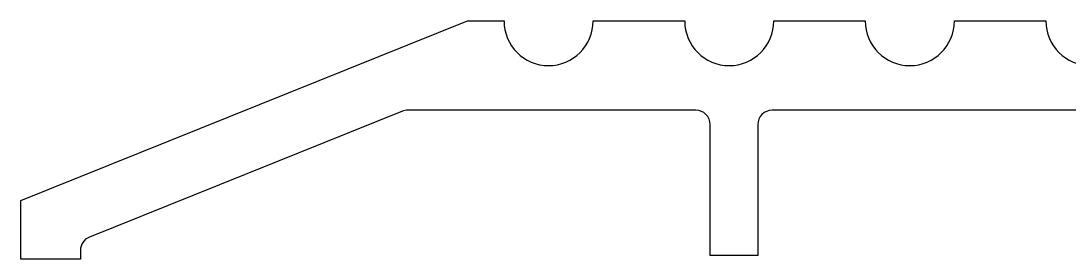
# Model space of a CAD drawing. Extents: x -82 to 113, y -82 to 93.
# Drawn here: x 25.287 to 27.492, y 77.719 to 78.219 of the extents above; entities that cross this region are included whole.
import ezdxf

# ---------------------------------------------------------------- set-up
doc = ezdxf.new("R2010")
doc.units = 0
doc.header["$MEASUREMENT"] = 0
doc.layers.add('Ballons', color=7, linetype='CONTINUOUS')
doc.layers.add('THRESHOLD', color=1, linetype='CONTINUOUS')

# ---------------------------------------------------------------- blocks, each defined once
blk = doc.blocks.new('ADA SILL')
at = {"layer": 'THRESHOLD'}
for p, q in [((0.877, 0.5), (-0.0625, 0.1231)), ((0.0813, 0.0461), (0.7454, 0.3125)), ((-0.0625, 0.1231), (-0.0625, 0)), ((-0.0625, 0), (0.0625, 0)), ((0.0625, 0), (0.0625, 0.0182))]:
    blk.add_line(p, q, dxfattribs=at)
blk.add_lwpolyline([(0.7454, 0.3125), (2.8574, 0.3125, -0.414214), (2.8874, 0.2825), (2.8874, 0.0077), (2.9876, 0.0077), (2.9876, 0.2825, -0.414214), (3.0176, 0.3125), (3.6238, 0.3125, -0.095666), (3.635, 0.3103), (4.2937, 0.0461, -0.306406), (4.3125, 0.0182), (4.3125, 0), (4.4375, 0), (4.4375, 0.1231), (3.498, 0.5), (3.4213, 0.5, -1), (3.2338, 0.5), (3.0412, 0.5, -1), (2.8537, 0.5), (2.6613, 0.5, -1), (2.4738, 0.5), (2.2812, 0.5, -1), (2.0938, 0.5), (1.9012, 0.5, -1), (1.7137, 0.5), (0.877, 0.5)], format="xyb", dxfattribs=at)
blk.add_arc((0.0925, 0.0182), 0.03, 111.8585, 180, dxfattribs=at)

msp = doc.modelspace()

# ---------------------------------------------------------------- block references
at = {"layer": 'Ballons', "xscale": -1}
msp.add_blockref('ADA SILL', (29.7242, 77.719), dxfattribs=at)

doc.saveas('drawing.dxf')
